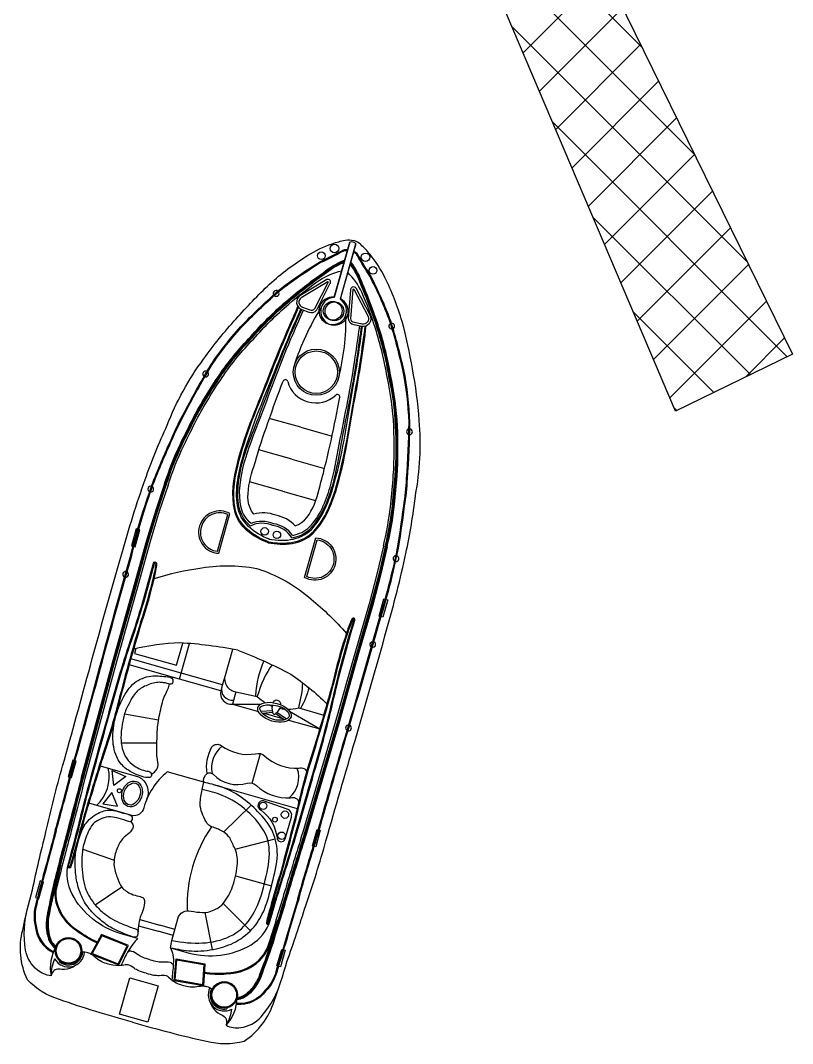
# Model space of a CAD drawing. Header units: metres. Extents: x 284941 to 286951, y 2024447 to 2026344.
# Drawn here: x 285546 to 285609.4, y 2024447.2 to 2024531.2 of the extents above; entities that cross this region are included whole.
import ezdxf

# ---------------------------------------------------------------- set-up
doc = ezdxf.new("R2010")
doc.units = ezdxf.units.M
doc.layers.add('PORT', color=5, linetype='Continuous')

msp = doc.modelspace()

# ---------------------------------------------------------------- linework, layer by layer
at = {"color": 32, "true_color": 0xcd6928}
for p, q in [((285568.98, 2024497.776), (285566.389, 2024498.509)), ((285568.98, 2024497.776), (285571.571, 2024497.043)), ((285568.237, 2024495.152), (285565.533, 2024495.917)), ((285568.237, 2024495.152), (285570.941, 2024494.386)), ((285567.495, 2024492.527), (285564.782, 2024493.295)), ((285567.495, 2024492.527), (285570.207, 2024491.76)), ((285559.173, 2024477.599), (285555.027, 2024478.772)), ((285559.033, 2024477.103), (285554.889, 2024478.276)), ((285563.664, 2024476.07), (285563.373, 2024475.042)), ((285563.373, 2024475.042), (285565.715, 2024475.055)), ((285563.373, 2024475.042), (285565.503, 2024474.439)), ((285554.504, 2024474.251), (285557.303, 2024473.758)), ((285566.661, 2024474.503), (285565.716, 2024474.435)), ((285566.672, 2024474.35), (285565.839, 2024474.29)), ((285565.99, 2024474.301), (285567.497, 2024473.875)), ((285566.942, 2024474.273), (285567.646, 2024473.768)), ((285567.031, 2024474.398), (285567.819, 2024473.832)), ((285567.984, 2024473.737), (285570.538, 2024473.014)), ((285568.055, 2024474.482), (285570.538, 2024473.014)), ((285554.241, 2024471.862), (285557.161, 2024471.884)), ((285564.99, 2024468.56), (285565.677, 2024470.987)), ((285561.791, 2024468.446), (285568.695, 2024466.493)), ((285562.636, 2024464.548), (285564.923, 2024466.74)), ((285563.594, 2024463.147), (285566.888, 2024463.992)), ((285551.076, 2024463.143), (285553.657, 2024462.25)), ((285563.627, 2024460.94), (285566.578, 2024460.127)), ((285552.098, 2024458.575), (285554.277, 2024460.042)), ((285562.616, 2024458.678), (285564.862, 2024456.447)), ((285561.095, 2024457.941), (285561.7, 2024454.895)), ((285555.752, 2024457.366), (285557.412, 2024456.896)), ((285555.648, 2024456.856), (285557.271, 2024456.397)), ((285558.513, 2024456.045), (285557.271, 2024456.397)), ((285558.651, 2024456.545), (285557.412, 2024456.896)), ((285549.178, 2024453.986), (285549.127, 2024453.929)), ((285562.9, 2024450.103), (285562.914, 2024450.028))]:
    msp.add_line(p, q, dxfattribs=at)
for points in [[(285555.161, 2024448.94, -0.01736), (285549.155, 2024450.795, -0.12634), (285546.535, 2024452.417, -0.172899), (285546.145, 2024456.497, -0.013884), (285546.948, 2024459.811, -0.008973), (285548.054, 2024464.553, -0.01509), (285549.424, 2024469.95, 0.002245), (285551.705, 2024478.226, -0.003342), (285554.282, 2024487.399, -0.016984), (285556.201, 2024493.484, -0.024546), (285558.016, 2024497.945, -0.067942), (285560.991, 2024503.357, -0.033948), (285563.681, 2024506.674, -0.022001), (285566.427, 2024509.535, -0.042872), (285569.534, 2024511.879, -0.059514), (285571.566, 2024512.85, -0.046364), (285572.644, 2024513.131, -0.104882), (285573.322, 2024513.122, -0.104882)], [(285548.821, 2024464.69, 0.006425), (285550.184, 2024469.762, 0.002217), (285552.461, 2024478.021, -0.003368), (285555.021, 2024487.276, -0.024633), (285556.772, 2024493.066, -0.015037), (285558.328, 2024496.753, -0.025439), (285559.291, 2024498.766, -0.013843), (285561.549, 2024502.825, -0.040266), (285564.247, 2024506.238, -0.016729), (285567.193, 2024509.043, -0.029739), (285570.612, 2024511.388, 0.01525), (285572.348, 2024512.275, -0.132389), (285572.689, 2024512.375, -0.028442), (285572.832, 2024512.379, -0.028442)], [(285555.161, 2024448.94, 0.01736), (285561.248, 2024447.373, 0.12634), (285564.329, 2024447.382, 0.172899), (285566.799, 2024450.652, 0.013884), (285567.851, 2024453.896, 0.008973), (285569.394, 2024458.514, 0.01509), (285571.056, 2024463.829, -0.002245), (285573.449, 2024472.073, 0.003342), (285576.061, 2024481.237, 0.016984), (285577.615, 2024487.425, 0.024546), (285578.406, 2024492.175, 0.067942), (285578.709, 2024498.344, 0.033948), (285578.155, 2024502.578, 0.022001), (285577.315, 2024506.454, 0.042872), (285575.897, 2024510.079, 0.059514), (285574.675, 2024511.97, 0.046364), (285573.905, 2024512.774, 0.104882), (285573.322, 2024513.122, 0.104882)], [(285548.895, 2024464.669, 0.006424), (285550.258, 2024469.742, 0.002217), (285552.535, 2024478.001, -0.003368), (285555.096, 2024487.256, -0.024633), (285556.844, 2024493.04, -0.015038), (285558.399, 2024496.722, -0.025461), (285559.359, 2024498.73, -0.013839), (285561.614, 2024502.784, -0.040238), (285564.302, 2024506.185, -0.016715), (285567.242, 2024508.984, -0.029693), (285570.648, 2024511.32, 0.015234), (285572.387, 2024512.208, -0.134036), (285572.693, 2024512.298, -0.024879), (285572.811, 2024512.302, -0.024879)], [(285557.794, 2024493.132, -0.031596), (285559.099, 2024496.417, -0.004928), (285560.148, 2024498.523, -0.02844), (285562.269, 2024502.03, -0.042875), (285564.873, 2024505.227, -0.035347), (285567.799, 2024508.123, -0.024093), (285570.82, 2024510.467, -0.079837), (285572.585, 2024511.504)], [(285568.739, 2024459.054, -0.006424), (285570.236, 2024464.089, -0.002217), (285572.625, 2024472.316, 0.003368), (285575.293, 2024481.541, 0.024633), (285576.835, 2024487.383, 0.015038), (285577.44, 2024491.334, 0.025461), (285577.674, 2024493.547, 0.013839), (285577.878, 2024498.182, 0.040238), (285577.37, 2024502.487, 0.016715), (285576.332, 2024506.411, 0.029693), (285574.655, 2024510.186, -0.015234), (285573.64, 2024511.854, 0.134036), (285573.426, 2024512.091, 0.024879), (285573.328, 2024512.156, 0.024879)], [(285568.813, 2024459.033, -0.006425), (285570.31, 2024464.067, -0.002217), (285572.698, 2024472.295, 0.003368), (285575.366, 2024481.519, 0.024633), (285576.91, 2024487.368, 0.015037), (285577.516, 2024491.324, 0.025439), (285577.75, 2024493.543, 0.013843), (285577.954, 2024498.183, 0.040266), (285577.445, 2024502.504, 0.016729), (285576.405, 2024506.436, 0.029739), (285574.722, 2024510.225, -0.01525), (285573.707, 2024511.89, 0.132389), (285573.47, 2024512.154, 0.028442), (285573.35, 2024512.232, 0.028442)], [(285557.867, 2024493.108, -0.031592), (285559.168, 2024496.384, -0.004926), (285560.216, 2024498.488, -0.028436), (285562.332, 2024501.987, -0.042895), (285564.93, 2024505.175, -0.035363), (285567.849, 2024508.064, -0.024111), (285570.866, 2024510.406, -0.077658), (285572.559, 2024511.411, -0.077658)], [(285557.94, 2024493.084, -0.031588), (285559.237, 2024496.35, -0.004924), (285560.284, 2024498.453, -0.028433), (285562.395, 2024501.944, -0.042917), (285564.986, 2024505.123, -0.035379), (285567.899, 2024508.006, -0.02413), (285570.913, 2024510.345, -0.075408), (285572.532, 2024511.317, -0.075408)], [(285575.924, 2024487.995, 0.031588), (285576.53, 2024491.457, 0.004924), (285576.741, 2024493.796, 0.028433), (285576.772, 2024497.876, 0.042917), (285576.231, 2024501.941, 0.035379), (285575.261, 2024505.923, 0.02413), (285573.919, 2024509.494, 0.075408), (285573.049, 2024511.171, 0.075408)], [(285575.999, 2024487.977, 0.031592), (285576.607, 2024491.449, 0.004926), (285576.817, 2024493.79, 0.028436), (285576.848, 2024497.879, 0.042895), (285576.306, 2024501.956, 0.035363), (285575.334, 2024505.946, 0.024111), (285573.99, 2024509.522, 0.077658), (285573.076, 2024511.265, 0.077658)], [(285576.073, 2024487.959, 0.031596), (285576.683, 2024491.441, 0.004928), (285576.894, 2024493.785, 0.02844), (285576.925, 2024497.883, 0.042875), (285576.381, 2024501.97, 0.035347), (285575.407, 2024505.97, 0.024093), (285574.062, 2024509.549, 0.079837), (285573.102, 2024511.357)], [(285558.086, 2024493.037, -0.031581), (285559.376, 2024496.284, -0.00492), (285560.42, 2024498.382, -0.028426), (285562.522, 2024501.857, -0.042959), (285565.099, 2024505.019, -0.035411), (285567.998, 2024507.89, -0.028829), (285570.527, 2024509.854, -0.092336), (285572.336, 2024510.624, -0.080328)], [(285569.072, 2024507.45), (285569.653, 2024507.239, 0.382221), (285570.3, 2024507.427), (285571.381, 2024509.557, 0.786544), (285571.131, 2024509.905), (285568.918, 2024508.577, 0.616464), (285569.072, 2024507.45, 3.844907)], [(285575.775, 2024488.031, 0.031581), (285576.378, 2024491.473, 0.00492), (285576.587, 2024493.807, 0.028426), (285576.618, 2024497.868, 0.042959), (285576.08, 2024501.912, 0.035411), (285575.115, 2024505.876, 0.028829), (285573.99, 2024508.874, 0.092336), (285572.853, 2024510.477, 0.080328)], [(285573.97, 2024506.064), (285573.364, 2024506.189, -0.382221), (285572.912, 2024506.688), (285573.107, 2024509.068, -0.786544), (285573.502, 2024509.234), (285574.692, 2024506.944, -0.616464), (285573.97, 2024506.064, -3.844907)], [(285557.794, 2024493.132), (285557.074, 2024490.982), (285556.308, 2024488.473), (285555.171, 2024484.356), (285553.573, 2024478.711), (285551.116, 2024469.63, -0.002601), (285549.833, 2024464.684, 0.004411), (285548.738, 2024460.48, 0.013009), (285548.12, 2024457.553, 0.113396), (285548.231, 2024455.864, 0.146005), (285548.799, 2024455.002, 1.595219)], [(285557.867, 2024493.107), (285557.147, 2024490.959), (285556.381, 2024488.452), (285555.244, 2024484.335), (285553.647, 2024478.691), (285551.19, 2024469.61, -0.002601), (285549.907, 2024464.664, 0.004411), (285548.813, 2024460.462, 0.013003), (285548.195, 2024457.54, 0.113337), (285548.305, 2024455.886, 0.144821), (285548.837, 2024455.073, 0.138987)], [(285557.939, 2024493.083), (285557.22, 2024490.935), (285556.455, 2024488.431), (285555.318, 2024484.315), (285553.721, 2024478.67), (285551.264, 2024469.591, -0.002601), (285549.981, 2024464.644, 0.00441), (285548.888, 2024460.443, 0.012997), (285548.271, 2024457.527, 0.113276), (285548.378, 2024455.908, 0.142458), (285548.875, 2024455.141, 0.142458)], [(285558.085, 2024493.034), (285557.366, 2024490.888), (285556.602, 2024488.388), (285555.466, 2024484.273), (285553.869, 2024478.629), (285551.413, 2024469.552, -0.002601), (285550.129, 2024464.605, 0.00441), (285549.037, 2024460.407, 0.002867), (285548.888, 2024459.768, 0.002867)], [(285562.249, 2024487.437), (285563.169, 2024490.686, 0.483063), (285560.674, 2024489.674, 0.50024), (285562.249, 2024487.437, 0.418424)], [(285575.924, 2024487.994), (285575.412, 2024485.787), (285574.751, 2024483.254), (285573.562, 2024479.152), (285571.965, 2024473.508), (285569.3, 2024464.487, 0.002601), (285567.801, 2024459.602, -0.00441), (285566.531, 2024455.451, -0.012997), (285565.529, 2024452.644, -0.113276), (285564.589, 2024451.321, -0.142458), (285563.764, 2024450.928, -0.142458)], [(285575.774, 2024488.029), (285575.262, 2024485.824), (285574.603, 2024483.294), (285573.414, 2024479.195), (285571.817, 2024473.551), (285569.153, 2024464.532, 0.002601), (285567.654, 2024459.646, -0.00441), (285566.385, 2024455.498, -0.002867), (285566.177, 2024454.876, -0.002867)], [(285569.295, 2024485.443), (285570.214, 2024488.693, -0.483063), (285571.809, 2024486.523, -0.50024), (285569.295, 2024485.443, -0.418424)], [(285576.073, 2024487.959), (285575.561, 2024485.751), (285574.899, 2024483.213), (285573.71, 2024479.11), (285572.112, 2024473.465), (285569.447, 2024464.442, 0.002601), (285567.948, 2024459.558, -0.004411), (285566.677, 2024455.404, -0.013009), (285565.671, 2024452.587, -0.113396), (285564.691, 2024451.207, -0.146005), (285563.756, 2024450.77, -1.595219)], [(285575.999, 2024487.977), (285575.486, 2024485.769), (285574.825, 2024483.233), (285573.636, 2024479.131), (285572.039, 2024473.487), (285569.373, 2024464.465, 0.002601), (285567.875, 2024459.58, -0.004411), (285566.604, 2024455.427, -0.013003), (285565.6, 2024452.616, -0.113337), (285564.64, 2024451.264, -0.144821), (285563.761, 2024450.85, -0.138987)], [(285555.575, 2024455.814), (285554.235, 2024456.193, -0.202722), (285550.194, 2024459.455, -0.178768), (285549.897, 2024461.96, 0.010028), (285551.099, 2024466.581, -0.005356), (285553.181, 2024474.178, -0.016605), (285555.011, 2024480.283, 0.018921), (285556.888, 2024486.622, -0.925873), (285557.145, 2024486.589, -0.041202), (285556.932, 2024485.428, -0.024461), (285555.907, 2024481.779, 0.012888), (285553.96, 2024474.74, -0.019359), (285552.717, 2024470.651, 0.002375), (285551.275, 2024465.921, -0.006386), (285550.443, 2024462.886, -0.013656), (285550.085, 2024461.676, -0.862706), (285549.847, 2024461.716, 0.648089)], [(285549.924, 2024461.71, -0.016488), (285549.971, 2024461.94, 0.010023), (285551.173, 2024466.562, -0.005356), (285553.255, 2024474.158, -0.016607), (285555.084, 2024480.258, 0.018921), (285556.962, 2024486.603, 0.01143), (285556.963, 2024486.606, -0.913283), (285557.068, 2024486.594, -0.041174), (285556.858, 2024485.446, -0.024478), (285555.834, 2024481.802, 0.012889), (285553.885, 2024474.759, -0.019362), (285552.644, 2024470.675, 0.002377), (285551.201, 2024465.942, -0.006391), (285550.369, 2024462.906, -0.013664), (285550.012, 2024461.7, 0.000701), (285550.011, 2024461.7, -0.819976), (285549.924, 2024461.71, -0.819976)], [(285565.672, 2024486.087, 0.096403), (285560.855, 2024486.212, 0.040538), (285556.911, 2024485.335, 1.92312)], [(285565.672, 2024486.087, -0.096403), (285569.84, 2024483.67, -0.040538), (285572.74, 2024480.856, -1.92312)], [(285558.282, 2024455.048), (285559.749, 2024454.633, 0.202722), (285564.9, 2024455.293, 0.178768), (285566.466, 2024457.271, -0.010028), (285567.864, 2024461.837, 0.005356), (285570.071, 2024469.399, 0.016605), (285571.711, 2024475.557, -0.018921), (285573.434, 2024481.94, 0.925873), (285573.198, 2024482.046, 0.041202), (285572.771, 2024480.946, 0.024461), (285571.732, 2024477.301, -0.012888), (285569.702, 2024470.286, 0.019359), (285568.618, 2024466.151, -0.002375), (285567.368, 2024461.367, 0.006386), (285566.486, 2024458.346, 0.013656), (285566.158, 2024457.128, 0.862706), (285566.381, 2024457.038, -0.648089)], [(285566.312, 2024457.073, 0.016488), (285566.392, 2024457.294, -0.010023), (285567.791, 2024461.86, 0.005356), (285569.997, 2024469.42, 0.016607), (285571.636, 2024475.574, -0.018921), (285573.361, 2024481.963, -0.01143), (285573.362, 2024481.966, 0.913283), (285573.266, 2024482.011, 0.041174), (285572.844, 2024480.923, 0.024478), (285571.807, 2024477.282, -0.012889), (285569.776, 2024470.263, 0.019362), (285568.693, 2024466.134, -0.002377), (285567.442, 2024461.346, 0.006391), (285566.56, 2024458.325, 0.013664), (285566.232, 2024457.11, -0.000701), (285566.232, 2024457.11, 0.819976), (285566.312, 2024457.073, 0.819976)], [(285563.803, 2024479.481, 0.033687), (285559.054, 2024480.075, 0.051879), (285555.249, 2024479.556, 1.92312)], [(285563.37, 2024479.543), (285562.766, 2024477.408, 0.462925), (285563.664, 2024476.07), (285565.416, 2024475.687)], [(285563.803, 2024479.481, -0.033687), (285568.159, 2024477.499, -0.051879), (285571.127, 2024475.063, -1.92312)], [(285562.766, 2024477.408), (285562.504, 2024476.482, 0.545737), (285563.471, 2024475.387, 0.282905)], [(285562.504, 2024476.482), (285562.409, 2024476.148, 0.516839), (285563.373, 2024475.042, 0.282905)], [(285561.288, 2024469.35, -0.164009), (285561.69, 2024471.543, -0.407559), (285562.463, 2024471.636, 0.20466), (285565.279, 2024470.973, -0.28657), (285566.023, 2024470.788, 0.198759), (285568.837, 2024469.779, -0.45148), (285569.505, 2024469.448, -1.463971)], [(285552.51, 2024469.981), (285555.654, 2024469.092, -0.406088), (285556.32, 2024467.213)], [(285561.015, 2024468.629), (285558.017, 2024469.478, 0.158322), (285556.089, 2024466.535, -0.417676), (285555.108, 2024465.909), (285551.572, 2024466.909)], [(285561.015, 2024468.629, -0.291269), (285561.3, 2024469.359, -0.299867), (285561.797, 2024469.285, 0.273478), (285564.593, 2024468.546, -0.28657), (285565.336, 2024468.361, 0.198759), (285568.15, 2024467.352, -0.45148), (285568.818, 2024467.021, -1.463971)], [(285558.282, 2024455.048), (285558.403, 2024455.65), (285558.898, 2024457.434, -0.448043), (285559.972, 2024458.047, 0.025561), (285560.921, 2024457.941, 0.15676), (285561.98, 2024458.226, 0.144288), (285562.642, 2024458.71, 0.079427), (285563.379, 2024460.078, 0.054179), (285563.772, 2024461.777, 0.127294), (285563.584, 2024463.173, -0.025195), (285563.172, 2024464.037, 0.112656), (285562.63, 2024464.551, 0.061652), (285561.779, 2024464.939, -0.222278), (285561.188, 2024465.427, -0.049109), (285560.882, 2024466.098, -0.09997), (285560.721, 2024466.871, -0.045992), (285560.881, 2024468.03), (285561.015, 2024468.629)], [(285548.821, 2024464.69, -0.002942), (285547.836, 2024461.003, 0.002013), (285547.223, 2024458.65, 0.130442), (285547.168, 2024456.868, 0.261246), (285548.646, 2024454.651, 0.209197)], [(285548.895, 2024464.671, -0.002941), (285547.91, 2024460.983, 0.002014), (285547.297, 2024458.63, 0.130992), (285547.244, 2024456.879, 0.261832), (285548.681, 2024454.72, 0.261832)], [(285552.28, 2024455.509, -0.043334), (285550.715, 2024456.418, -0.18333), (285548.971, 2024458.757, -0.123985), (285549.078, 2024460.904, 0.015377), (285549.385, 2024462.393)], [(285552.243, 2024455.442, -0.043195), (285550.672, 2024456.354, -0.183415), (285548.897, 2024458.739, -0.094511), (285548.881, 2024460.417)], [(285568.813, 2024459.033, 0.002942), (285567.721, 2024455.376, -0.002013), (285567.009, 2024453.051, -0.130442), (285566.123, 2024451.504, -0.261246), (285563.702, 2024450.391, -0.209197)], [(285568.74, 2024459.056, 0.002941), (285567.647, 2024455.398, -0.002014), (285566.936, 2024453.072, -0.130992), (285566.064, 2024451.554, -0.261832), (285563.708, 2024450.467, -0.261832)], [(285548.469, 2024452.75, -0.164393), (285547.357, 2024453.22, -0.188684), (285546.387, 2024454.861, -0.10758), (285546.567, 2024458.352)], [(285561.057, 2024453.026, 0.043334), (285562.866, 2024452.98, 0.18333), (285565.576, 2024454.058, 0.123985), (285566.61, 2024455.943, -0.015377), (285567.129, 2024457.372)], [(285561.052, 2024452.949, 0.043195), (285562.869, 2024452.903, 0.183415), (285565.63, 2024454.004, 0.094511), (285566.523, 2024455.425)], [(285562.857, 2024448.679, 0.164393), (285564.05, 2024448.497, 0.188684), (285565.736, 2024449.385, 0.10758), (285567.412, 2024452.454)]]:
    msp.add_lwpolyline(points, format="xyb", dxfattribs=at)
for points in [[(285573.002, 2024512.977), (285571.715, 2024508.429)], [(285571.725, 2024508.464), (285573.002, 2024512.977)], [(285573.519, 2024512.831), (285572.232, 2024508.282)], [(285572.242, 2024508.318), (285573.519, 2024512.831)], [(285555.595, 2024489.411), (285555.467, 2024489.447), (285555.069, 2024488.04), (285555.207, 2024488.001)], [(285555.281, 2024487.98), (285555.378, 2024487.952), (285555.776, 2024489.36), (285555.669, 2024489.39)], [(285575.515, 2024482.254), (285575.418, 2024482.282), (285575.816, 2024483.689), (285575.923, 2024483.659)], [(285575.997, 2024483.638), (285576.125, 2024483.602), (285575.727, 2024482.194), (285575.588, 2024482.233)], [(285555.444, 2024479.602), (285555.335, 2024479.217), (285558.785, 2024478.241), (285559.299, 2024480.06)], [(285562.409, 2024476.148), (285559.033, 2024477.103), (285559.858, 2024480.02)], [(285562.55, 2024476.643), (285559.173, 2024477.599)], [(285568.814, 2024474.752), (285570.867, 2024474.143)], [(285550.365, 2024470.41), (285550.27, 2024470.437), (285549.889, 2024469.092), (285550.003, 2024469.059)], [(285550.077, 2024469.038), (285550.152, 2024469.017), (285550.533, 2024470.363), (285550.439, 2024470.389)], [(285570.022, 2024463.395), (285569.947, 2024463.416), (285570.328, 2024464.762), (285570.421, 2024464.735)], [(285570.495, 2024464.714), (285570.59, 2024464.687), (285570.21, 2024463.342), (285570.096, 2024463.374)], [(285547.702, 2024460.496), (285547.569, 2024460.533), (285547.184, 2024459.172), (285547.345, 2024459.127)], [(285547.419, 2024459.106), (285547.47, 2024459.091), (285547.855, 2024460.453), (285547.776, 2024460.475)], [(285567.081, 2024453.542), (285567.031, 2024453.556), (285567.416, 2024454.917), (285567.495, 2024454.895)], [(285567.569, 2024454.874), (285567.702, 2024454.837), (285567.316, 2024453.475), (285567.155, 2024453.521)]]:
    msp.add_lwpolyline(points, dxfattribs=at)
for points in [[(285569.136, 2024507.631), (285569.729, 2024507.416, 0.383069), (285570.134, 2024507.523), (285571.226, 2024509.675, 0.853636), (285571.211, 2024509.729), (285569.023, 2024508.416, 0.613527)], [(285574.01, 2024506.252), (285573.393, 2024506.379, -0.383069), (285573.104, 2024506.682), (285573.301, 2024509.087, -0.853636), (285573.342, 2024509.126), (285574.518, 2024506.861, -0.613527)], [(285562.135, 2024487.598), (285562.987, 2024490.608, 0.460147), (285560.821, 2024489.629, 0.47706)], [(285569.476, 2024485.521), (285570.328, 2024488.53, -0.460147), (285571.66, 2024486.562, -0.47706)], [(285565.928, 2024467.104, 0.917705), (285565.721, 2024466.337, -0.209704), (285567.033, 2024464.081, 0.850912), (285567.708, 2024463.996), (285568.21, 2024465.769, 0.435659), (285567.863, 2024466.43)]]:
    msp.add_lwpolyline(points, format="xyb", close=True, dxfattribs=at)
for points in [[(285553.639, 2024468.378), (285553.492, 2024469.587), (285554.613, 2024469.11)], [(285553.477, 2024467.806), (285552.718, 2024466.853), (285553.923, 2024466.672)], [(285554.028, 2024453.631), (285554.829, 2024455.243), (285552.614, 2024456.132), (285551.751, 2024454.525)], [(285553.991, 2024453.728), (285554.723, 2024455.203), (285552.649, 2024456.035), (285551.859, 2024454.565)], [(285558.583, 2024452.342), (285558.746, 2024454.135), (285561.098, 2024453.731), (285560.991, 2024451.91)], [(285558.666, 2024452.405), (285558.815, 2024454.045), (285561.018, 2024453.667), (285560.92, 2024452.001)], [(285554.093, 2024449.604), (285554.937, 2024452.588), (285557.262, 2024451.93), (285556.418, 2024448.947)]]:
    msp.add_lwpolyline(points, close=True, dxfattribs=at)
for centre, radius in [((285571.759, 2024512.451), 0.349), ((285570.674, 2024511.859), 0.313), ((285574.302, 2024511.731), 0.349), ((285574.916, 2024510.659), 0.313), ((285571.608, 2024507.338), 0.771), ((285571.752, 2024507.298), 0.771), ((285570.26, 2024502.299), 1.896), ((285570.26, 2024502.299), 1.896), ((285570.26, 2024502.299), 1.743), ((285570.26, 2024502.299), 1.743), ((285566.016, 2024489.231), 0.305), ((285567.027, 2024488.945), 0.305), ((285554.086, 2024467.942), 0.163), ((285565.902, 2024466.703), 0.304), ((285567.686, 2024465.975), 0.304), ((285566.862, 2024465.567), 0.197), ((285567.41, 2024464.246), 0.304), ((285549.909, 2024454.795), 1.09), ((285549.909, 2024454.795), 1.013), ((285562.702, 2024451.175), 1.09), ((285562.702, 2024451.175), 1.013)]:
    msp.add_circle(centre, radius, dxfattribs=at)
for centre, radius, start, end in [((285573.16, 2024512.549), 0.456, 38.10761, 110.2929), ((285573.16, 2024512.549), 0.456, 38.10761, 110.2929), ((285566.964, 2024508.768), 0.237, 54.43068, 209.57273), ((285566.964, 2024508.768), 0.237, 228.2105, 35.79291), ((285571.608, 2024507.338), 1.132, 84.08423, 56.53378), ((285571.752, 2024507.298), 1.132, 91.86673, 64.31628), ((285587.657, 2024496.791), 20.143, 147.52764, 162.59845), ((285552.556, 2024506.723), 20.143, 345.80206, 0.87287), ((285576.456, 2024506.082), 0.237, 112.60759, 280.19001), ((285576.456, 2024506.082), 0.237, 298.82778, 93.96983), ((285561.179, 2024502.146), 0.237, 65.8161, 233.91177), ((285561.179, 2024502.146), 0.237, 252.54683, 47.18104), ((285567.72, 2024501.486), 0.202, 13.39486, 159.8626), ((285570.128, 2024502.09), 2.281, 194.13948, 255.9406), ((285570.262, 2024502.052), 2.281, 252.45991, 314.26102), ((285571.996, 2024500.276), 0.202, 348.53791, 135.00565), ((285577.913, 2024497.411), 0.237, 101.21946, 255.85368), ((285577.913, 2024497.411), 0.237, 274.48873, 82.58441), ((285556.662, 2024492.694), 0.237, 75.51982, 245.9264), ((285556.662, 2024492.694), 0.237, 264.58529, 56.86093), ((285565.873, 2024487.859), 2.894, 68.47377, 105.07611), ((285566.429, 2024487.702), 2.894, 43.3244, 79.92674), ((285565.806, 2024487.754), 2.146, 65.48871, 116.69583), ((285565.806, 2024487.754), 2.3, 65.48871, 113.23847), ((285566.432, 2024487.577), 2.146, 31.70468, 82.9118), ((285566.432, 2024487.577), 2.3, 35.16204, 82.9118), ((285576.808, 2024486.993), 0.237, 91.53958, 243.81521), ((285576.808, 2024486.993), 0.237, 262.47411, 72.88069), ((285554.595, 2024485.691), 0.237, 79.23036, 249.32947), ((285554.595, 2024485.691), 0.237, 267.98965, 60.57018), ((285574.899, 2024479.945), 0.237, 87.83033, 240.41086), ((285574.899, 2024479.945), 0.237, 259.07104, 69.17015), ((285567.932, 2024478.188), 3.548, 224.82523, 238.17624), ((285567.932, 2024478.188), 3.548, 244.14937, 248.38928), ((285567.861, 2024474.764), 1.241, 169.80278, 195.79564), ((285567.861, 2024474.764), 1.241, 160.31569, 160.585), ((285567.008, 2024475.02), 0.347, 355.00255, 153.34812), ((285566.146, 2024475.249), 1.241, 312.60487, 340.24496), ((285567.932, 2024478.188), 3.548, 259.10274, 265.44206), ((285566.146, 2024475.249), 1.241, 347.81551, 348.08482), ((285567.932, 2024478.188), 3.548, 269.63445, 284.39026), ((285566.826, 2024474.381), 0.166, 164.20026, 344.20026), ((285572.905, 2024473.092), 0.237, 85.42226, 241.67139), ((285572.905, 2024473.092), 0.237, 260.29559, 66.79806), ((285563.893, 2024469.805), 2.243, 127.40028, 191.60443), ((285550.125, 2024469.065), 3.124, 311.66881, 13.55629), ((285566.578, 2024469.046), 2.243, 310.8247, 18.9722), ((285570.819, 2024458.59), 11.166, 145.09977, 182.57235), ((285551.927, 2024453.393), 3.517, 150.19592, 190.53154), ((285549.909, 2024454.795), 1.32, 209.97284, 354.87444), ((285549.909, 2024454.795), 1.167, 227.92456, 354.87444), ((285551.986, 2024452.723), 3.517, 156.32563, 179.55817), ((285562.702, 2024451.175), 1.32, 153.52607, 298.42767), ((285562.702, 2024451.175), 1.167, 153.52607, 280.47595), ((285560.249, 2024451.039), 3.517, 317.86897, 358.20459), ((285559.847, 2024450.499), 3.517, 328.84234, 352.07488)]:
    msp.add_arc(centre, radius, start, end, dxfattribs=at)
for start_param, end_param in [(0.830012, 1.576846), (4.712389, 5.232342)]:
    msp.add_ellipse((285567.119, 2024475.232), major_axis=(1.128, 3.987), ratio=0.425319, start_param=start_param, end_param=end_param, dxfattribs=at)
for centre, major_axis, ratio in [((285566.826, 2024474.381), (1.357, -0.384), 0.533092), ((285555.127, 2024467.671), (0.342, 1.03), 0.758117)]:
    msp.add_ellipse(centre, major_axis=major_axis, ratio=ratio, dxfattribs=at)
for points, knots in [([(285566.299, 2024488.304), (285565.067, 2024488.767), (285563.867, 2024489.597), (285563.248, 2024492.225), (285563.474, 2024493.608), (285564.439, 2024497.427), (285565.517, 2024499.738), (285567.152, 2024504.023), (285567.929, 2024505.825), (285568.755, 2024507.69)], [0, 0, 0, 0, 0.0462196, 0.0462196, 0.0924392, 0.0924392, 0.1947325, 0.1947325, 0.2709084, 0.2709084, 0.2709084, 0.2709084]), ([(285566.326, 2024488.375), (285565.057, 2024488.852), (285563.871, 2024489.734), (285563.324, 2024492.439), (285563.598, 2024493.842), (285564.616, 2024497.665), (285565.683, 2024499.988), (285567.296, 2024504.162), (285568.029, 2024505.86), (285568.809, 2024507.622)], [0, 0, 0, 0, 0.0480884, 0.0480884, 0.0961768, 0.0961768, 0.1985377, 0.1985377, 0.2704106, 0.2704106, 0.2704106, 0.2704106]), ([(285566.407, 2024488.591), (285565.112, 2024489.078), (285563.999, 2024489.979), (285563.568, 2024492.729), (285563.899, 2024494.151), (285564.998, 2024498.018), (285566.072, 2024500.408), (285567.666, 2024504.439), (285568.327, 2024505.967), (285568.997, 2024507.483)], [0, 0, 0, 0, 0.0508337, 0.0508337, 0.1016674, 0.1016674, 0.2060328, 0.2060328, 0.2709084, 0.2709084, 0.2709084, 0.2709084]), ([(285564.842, 2024489.672), (285564.62, 2024489.865), (285563.787, 2024490.784), (285563.709, 2024494.086), (285565.454, 2024498.294), (285567.136, 2024503.079), (285568.506, 2024506.181), (285569.067, 2024507.452)], [0.0234044, 0.0234044, 0.0234044, 0.0234044, 0.0350942, 0.0739111, 0.138251, 0.2165713, 0.2709084, 0.2709084, 0.2709084, 0.2709084]), ([(285564.899, 2024489.868), (285564.505, 2024490.238), (285564.212, 2024490.666), (285563.814, 2024492.329), (285564.031, 2024493.684), (285564.655, 2024496.013), (285565.113, 2024497.112), (285566.406, 2024500.498), (285567.224, 2024502.799), (285568.513, 2024505.818), (285568.86, 2024506.604), (285569.207, 2024507.39)], [0.0248254, 0.0248254, 0.0248254, 0.0248254, 0.0474598, 0.0474598, 0.0949196, 0.0949196, 0.1423794, 0.1423794, 0.237299, 0.237299, 0.2709084, 0.2709084, 0.2709084, 0.2709084]), ([(285566.299, 2024488.304), (285567.592, 2024488.052), (285569.049, 2024488.131), (285570.953, 2024490.045), (285571.485, 2024491.341), (285572.664, 2024495.1), (285572.957, 2024497.632), (285573.81, 2024502.139), (285574.092, 2024504.082), (285574.365, 2024506.102)], [0, 0, 0, 0, 0.0462196, 0.0462196, 0.0924392, 0.0924392, 0.1947325, 0.1947325, 0.2709084, 0.2709084, 0.2709084, 0.2709084]), ([(285566.314, 2024488.379), (285567.645, 2024488.12), (285569.117, 2024488.249), (285571, 2024490.267), (285571.503, 2024491.606), (285572.639, 2024495.395), (285572.946, 2024497.933), (285573.76, 2024502.333), (285574.026, 2024504.163), (285574.284, 2024506.073)], [0, 0, 0, 0, 0.0480884, 0.0480884, 0.0961768, 0.0961768, 0.1985377, 0.1985377, 0.2704106, 0.2704106, 0.2704106, 0.2704106]), ([(285566.358, 2024488.605), (285567.717, 2024488.341), (285569.137, 2024488.525), (285570.944, 2024490.641), (285571.408, 2024492.027), (285572.497, 2024495.896), (285572.835, 2024498.494), (285573.59, 2024502.762), (285573.827, 2024504.411), (285574.051, 2024506.052)], [0, 0, 0, 0, 0.0508337, 0.0508337, 0.1016674, 0.1016674, 0.2060328, 0.2060328, 0.2709084, 0.2709084, 0.2709084, 0.2709084]), ([(285568.258, 2024488.705), (285568.548, 2024488.754), (285569.739, 2024489.099), (285571.535, 2024491.871), (285572.254, 2024496.37), (285573.329, 2024501.327), (285573.788, 2024504.687), (285573.975, 2024506.063)], [0.0234044, 0.0234044, 0.0234044, 0.0234044, 0.0350942, 0.0739111, 0.138251, 0.2165713, 0.2709084, 0.2709084, 0.2709084, 0.2709084]), ([(285568.312, 2024488.902), (285568.841, 2024489.011), (285569.315, 2024489.222), (285570.525, 2024490.43), (285571.051, 2024491.697), (285571.74, 2024494.009), (285571.925, 2024495.185), (285572.598, 2024498.746), (285573.107, 2024501.134), (285573.591, 2024504.382), (285573.707, 2024505.232), (285573.823, 2024506.084)], [0.0248254, 0.0248254, 0.0248254, 0.0248254, 0.0474598, 0.0474598, 0.0949196, 0.0949196, 0.1423794, 0.1423794, 0.237299, 0.237299, 0.2709084, 0.2709084, 0.2709084, 0.2709084]), ([(285565.121, 2024490.654), (285564.074, 2024491.863), (285565.037, 2024494.148), (285565.682, 2024496.523), (285566.774, 2024499.566), (285567.533, 2024501.56)], [0.0313661, 0.0313661, 0.0313661, 0.0313661, 0.1084744, 0.1084744, 0.1920729, 0.1920729, 0.1920729, 0.1920729]), ([(285568.535, 2024489.688), (285570.06, 2024490.169), (285570.437, 2024492.62), (285571.132, 2024494.981), (285571.796, 2024498.145), (285572.195, 2024500.241)], [0.0313661, 0.0313661, 0.0313661, 0.0313661, 0.1084744, 0.1084744, 0.1920729, 0.1920729, 0.1920729, 0.1920729]), ([(285568.036, 2024474.039), (285568.079, 2024474.192), (285567.95, 2024474.455), (285566.977, 2024475.098), (285565.817, 2024475.066), (285565.475, 2024474.51), (285566.136, 2024473.861), (285567.542, 2024473.655), (285567.98, 2024473.841), (285568.036, 2024474.039)], [0, 0, 0, 0, 1.031451, 1.031451, 2.992455, 2.992455, 4.95346, 4.95346, 6.283185, 6.283185, 6.283185, 6.283185]), ([(285555.421, 2024468.555), (285555.079, 2024468.669), (285554.555, 2024468.269), (285554.345, 2024467.172), (285554.664, 2024466.719), (285555.438, 2024466.814), (285555.868, 2024467.422), (285555.795, 2024468.256), (285555.628, 2024468.487), (285555.421, 2024468.555)], [0, 0, 0, 0, 1.743273, 1.743273, 3.486547, 3.486547, 5.22982, 5.22982, 6.283185, 6.283185, 6.283185, 6.283185]), ([(285558.403, 2024455.65), (285560.126, 2024455.304), (285561.764, 2024455.319), (285564.566, 2024456.652), (285565.399, 2024458.035), (285566.268, 2024461.339), (285566.737, 2024463.064), (285565.414, 2024465.725), (285564.014, 2024466.949), (285562.023, 2024467.769), (285561.477, 2024467.897), (285560.881, 2024468.03)], [0, 0, 0, 0, 0.0684102, 0.0684102, 0.1368204, 0.1368204, 0.2052306, 0.2052306, 0.2736407, 0.2736407, 0.2974604, 0.2974604, 0.2974604, 0.2974604]), ([(285556.608, 2024454.056), (285556.401, 2024454.118), (285556.054, 2024454.221), (285555.573, 2024454.473), (285555.205, 2024454.793), (285554.903, 2024454.751), (285554.79, 2024454.731)], [0, 0, 0, 0, 0.00840925, 0.01405459, 0.02148076, 0.02583256, 0.02583256, 0.02583256, 0.02583256]), ([(285556.608, 2024454.056), (285556.817, 2024454), (285557.167, 2024453.906), (285557.709, 2024453.869), (285558.19, 2024453.949), (285558.425, 2024453.755), (285558.511, 2024453.678)], [0, 0, 0, 0, 0.00840925, 0.01405459, 0.02148076, 0.02583256, 0.02583256, 0.02583256, 0.02583256])]:
    msp.add_open_spline(points, degree=3, knots=knots, dxfattribs=at)
for points in [[(285565.955, 2024478.59), (285565.59, 2024477.776), (285565.315, 2024476.804), (285565.268, 2024475.729)], [(285569.658, 2024476.397), (285569.504, 2024475.832), (285569.278, 2024475.252), (285568.961, 2024474.684)]]:
    msp.add_open_spline(points, degree=3, dxfattribs=at)
for points in [[(285557.718, 2024476.81), (285558.01, 2024476.75), (285558.39, 2024476.726), (285558.465, 2024477.07), (285557.898, 2024477.31), (285556.681, 2024477.355), (285555.321, 2024476.784), (285554.359, 2024475.501), (285553.799, 2024474.139), (285553.555, 2024472.394), (285553.865, 2024470.714), (285554.533, 2024469.831), (285555.801, 2024469.154), (285556.418, 2024469.017), (285556.704, 2024469.104), (285556.663, 2024469.429), (285556.352, 2024469.55), (285555.307, 2024469.987), (285554.687, 2024470.575), (285554.324, 2024471.408), (285554.215, 2024472.282), (285554.319, 2024473.377), (285554.552, 2024474.398), (285554.968, 2024475.273), (285555.54, 2024476.104), (285556.395, 2024476.612), (285557.377, 2024476.84), (285557.718, 2024476.81)], [(285556.726, 2024469.297), (285557.038, 2024469.537), (285557.242, 2024469.907), (285557.192, 2024470.661), (285557.149, 2024471.265), (285557.176, 2024472.229), (285557.29, 2024473.677), (285557.435, 2024474.425), (285557.621, 2024475.195), (285557.834, 2024475.776), (285558.076, 2024476.283), (285558.201, 2024476.701)], [(285558.282, 2024455.048), (285560.014, 2024454.783), (285562.049, 2024454.966), (285563.64, 2024455.538), (285565.156, 2024456.773), (285565.997, 2024458.199), (285566.636, 2024460.353), (285567.062, 2024462.685), (285566.684, 2024464.544), (285565.443, 2024466.238), (285564.083, 2024467.411), (285562.373, 2024468.274), (285561.015, 2024468.629)], [(285555.018, 2024465.42), (285555.211, 2024465.075), (285555.006, 2024464.572), (285554.483, 2024464.117), (285554.043, 2024463.515), (285553.691, 2024462.492), (285553.658, 2024461.712), (285553.956, 2024460.714), (285554.298, 2024460.014), (285555.076, 2024459.462), (285555.685, 2024459.269), (285556.092, 2024459.091), (285556.158, 2024458.74), (285555.976, 2024458.023), (285555.628, 2024456.646), (285555.484, 2024455.948), (285554.711, 2024456.109), (285553.348, 2024456.73), (285552.424, 2024457.428), (285551.509, 2024458.373), (285550.856, 2024459.58), (285550.546, 2024460.764), (285550.455, 2024461.912), (285550.529, 2024463.055), (285550.837, 2024464.214), (285551.375, 2024465.309), (285551.865, 2024465.793), (285552.466, 2024466.149), (285553.459, 2024466.341), (285554.05, 2024466.208), (285554.77, 2024466.003), (285555.135, 2024465.775), (285555.018, 2024465.42), (285554.658, 2024465.463), (285553.883, 2024465.707), (285553.183, 2024465.789), (285552.472, 2024465.584), (285551.929, 2024465.214), (285551.526, 2024464.556), (285551.088, 2024463.214), (285551.006, 2024462.026), (285551.088, 2024460.922), (285551.283, 2024459.995), (285551.558, 2024459.373), (285552.027, 2024458.662), (285552.736, 2024457.942), (285553.338, 2024457.502), (285554.096, 2024457.1), (285554.747, 2024456.833), (285555.215, 2024456.662), (285555.562, 2024456.515), (285555.606, 2024456.286)], [(285555.575, 2024455.814), (285555.216, 2024455.378), (285554.811, 2024454.769), (285554.218, 2024453.582)], [(285556.295, 2024452.948), (285555.684, 2024453.156), (285555.302, 2024453.361), (285554.805, 2024453.639), (285554.313, 2024453.594), (285553.287, 2024453.664), (285552.294, 2024454.111), (285551.83, 2024454.481), (285551.505, 2024454.628), (285550.994, 2024454.696)], [(285558.282, 2024455.048), (285558.487, 2024454.453), (285558.513, 2024453.721), (285558.396, 2024452.4)], [(285550.618, 2024453.682), (285550.198, 2024453.424), (285549.355, 2024453.267), (285548.883, 2024453.26), (285548.591, 2024453.023), (285548.469, 2024452.75)], [(285556.295, 2024452.948), (285556.924, 2024452.805), (285557.357, 2024452.78), (285557.926, 2024452.756), (285558.321, 2024452.46), (285559.232, 2024451.982), (285560.312, 2024451.842), (285560.901, 2024451.914), (285561.255, 2024451.869), (285561.725, 2024451.659)], [(285561.514, 2024450.599), (285561.737, 2024450.159), (285562.373, 2024449.584), (285562.771, 2024449.33), (285562.896, 2024448.975), (285562.857, 2024448.679)]]:
    msp.add_spline(points, degree=3, dxfattribs=at)
at = {"layer": 'PORT'}
for p, q in [((285599.768, 2024499.103), (285565.74, 2024579.056)), ((285588.081, 2024547.193), (285609.378, 2024503.776)), ((285609.378, 2024503.776), (285599.768, 2024499.103))]:
    msp.add_line(p, q, dxfattribs=at)
at = {"layer": 'PORT', "linetype": 'Continuous'}
for p, q in [((285597.024, 2024528.962), (285579.677, 2024546.309)), ((285601.347, 2024520.149), (285583.004, 2024538.492)), ((285587.244, 2024528.529), (285593.948, 2024535.233)), ((285588.584, 2024525.38), (285595.425, 2024532.221)), ((285605.67, 2024511.335), (285586.331, 2024530.675)), ((285589.925, 2024522.23), (285596.903, 2024529.208)), ((285591.265, 2024519.081), (285598.381, 2024526.196)), ((285608.948, 2024503.567), (285589.658, 2024522.858)), ((285592.606, 2024515.931), (285599.858, 2024523.183)), ((285595.287, 2024509.632), (285602.814, 2024517.158)), ((285605.927, 2024502.098), (285592.985, 2024515.04)), ((285596.627, 2024506.482), (285604.292, 2024514.146)), ((285597.968, 2024503.332), (285605.769, 2024511.134)), ((285599.308, 2024500.183), (285607.247, 2024508.121)), ((285602.906, 2024500.629), (285596.312, 2024507.223)), ((285605.512, 2024501.896), (285608.725, 2024505.109))]:
    msp.add_line(p, q, dxfattribs=at)
at = {"layer": 'PORT', "color": 5, "linetype": 'Continuous'}
msp.add_line((285593.946, 2024512.781), (285601.336, 2024520.171), dxfattribs=at)
at = {"layer": 'PORT', "color": 32, "linetype": 'Continuous', "true_color": 0xcd6928}
msp.add_line((285599.885, 2024499.16), (285599.639, 2024499.406), dxfattribs=at)

doc.saveas('drawing.dxf')
